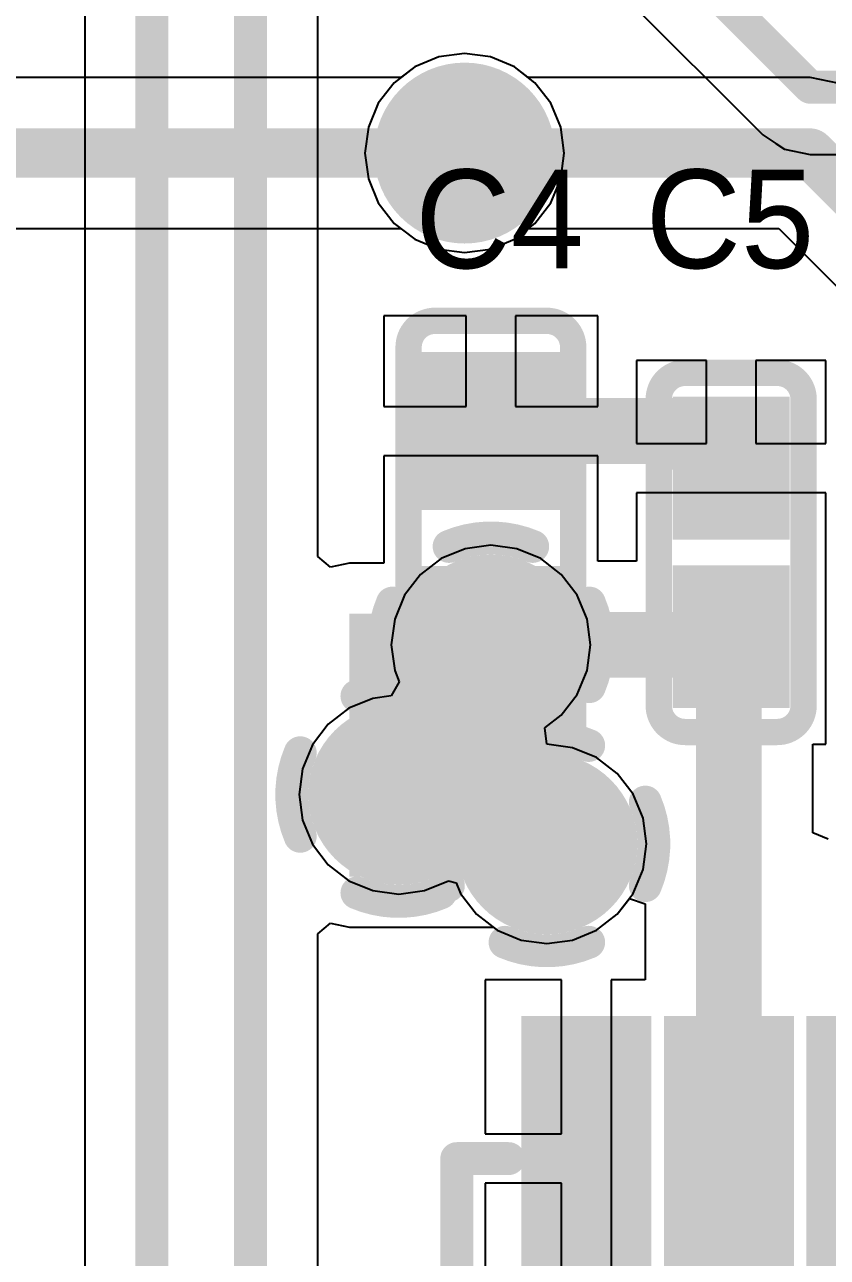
# Model space of a CAD drawing. Extents: x 68.2 to 119.3, y 46.6 to 104.3.
# Drawn here: x 92.53 to 98.72, y 69.96 to 79.48 of the extents above; entities that cross this region are included whole.
import ezdxf

# ---------------------------------------------------------------- set-up
doc = ezdxf.new("R2010")
doc.units = 0
doc.layers.get('0').update_dxf_attribs({"linetype": 'CONTINUOUS'})
for name, color, linetype in [('BOTTOMLAYER', 5, 'CONTINUOUS'), ('BOTTOMSOLDER', 6, 'CONTINUOUS'), ('INTERNALPLANE1', 76, 'CONTINUOUS'), ('INTERNALPLANE2', 16, 'CONTINUOUS'), ('MULTILAYER', 9, 'CONTINUOUS'), ('TOPLAYER', 1, 'CONTINUOUS'), ('TOPOVERLAY', 2, 'CONTINUOUS'), ('TOPPASTE', 8, 'CONTINUOUS'), ('TOPSOLDER', 216, 'CONTINUOUS')]:
    doc.layers.add(name, color=color, linetype=linetype)

# ---------------------------------------------------------------- blocks, each defined once
blk = doc.blocks.new('NEO_M8N_10')
at = {"layer": 'TOPLAYER'}
for points in [[(-0.4, 13.2), (-0.4, 11.2), (0.4, 13.2), (0.4, 11.2)], [(0.7, 13.2), (0.7, 11.2), (1.5, 13.2), (1.5, 11.2)], [(1.8, 13.2), (1.8, 11.2), (2.6, 13.2), (2.6, 11.2)]]:
    blk.add_solid(points, dxfattribs=at)
at = {"layer": 'TOPOVERLAY', "const_width": 0.254}
for points in [[(-1, 0), (-1, 12.2)], [(-1, 12.2), (-0.6, 12.2)]]:
    blk.add_lwpolyline(points, dxfattribs=at)
at = {"layer": 'TOPOVERLAY', "const_width": 0.127}
for points in [[(-1.0635, 12.2, 1), (-0.9365, 12.2, 1)], [(-1.0635, 12.2, 1), (-0.9365, 12.2, 1)], [(-0.6635, 12.2, 1), (-0.5365, 12.2, 1)]]:
    blk.add_lwpolyline(points, format="xyb", close=True, dxfattribs=at)
at = {"layer": 'TOPPASTE'}
for points in [[(-0.4, 13.2), (-0.4, 11.2), (0.4, 13.2), (0.4, 11.2)], [(0.7, 13.2), (0.7, 11.2), (1.5, 13.2), (1.5, 11.2)], [(1.8, 13.2), (1.8, 11.2), (2.6, 13.2), (2.6, 11.2)]]:
    blk.add_solid(points, dxfattribs=at)
at = {"layer": 'TOPSOLDER'}
for points in [[(-0.5016, 13.3016), (-0.5016, 11.0984), (0.5016, 13.3016), (0.5016, 11.0984)], [(0.5984, 13.3016), (0.5984, 11.0984), (1.6016, 13.3016), (1.6016, 11.0984)], [(1.6984, 13.3016), (1.6984, 11.0984), (2.7016, 13.3016), (2.7016, 11.0984)]]:
    blk.add_solid(points, dxfattribs=at)
blk = doc.blocks.new('C0402_39')
at = {"layer": 'TOPLAYER'}
for points in [[(-1.75, 0.35), (-1.75, -0.35), (-0.85, 0.35), (-0.85, -0.35)], [(-0.45, 0.35), (-0.45, -0.35), (0.45, 0.35), (0.45, -0.35)]]:
    blk.add_solid(points, dxfattribs=at)
at = {"layer": 'TOPOVERLAY', "const_width": 0.2032}
for points in [[(-2.0366, 0.3556, -0.414214), (-1.8334, 0.5588)], [(0.5334, 0.5588, -0.414214), (0.7366, 0.3556)], [(-1.8334, -0.5588, -0.414214), (-2.0366, -0.3556)], [(0.7366, -0.3556, -0.414214), (0.5334, -0.5588)]]:
    blk.add_lwpolyline(points, format="xyb", dxfattribs=at)
for points in [[(0.5334, 0.5588), (-1.8334, 0.5588)], [(-2.0366, -0.3556), (-2.0366, 0.3556)], [(0.7366, -0.3556), (0.7366, 0.3556)], [(0.5334, -0.5588), (-1.8334, -0.5588)]]:
    blk.add_lwpolyline(points, dxfattribs=at)
at = {"layer": 'TOPOVERLAY', "const_width": 0.1016}
for points in [[(-1.8842, 0.5588, 1), (-1.7826, 0.5588, 1)], [(-1.8842, 0.5588, 1), (-1.7826, 0.5588, 1)], [(0.4826, 0.5588, 1), (0.5842, 0.5588, 1)], [(0.4826, 0.5588, 1), (0.5842, 0.5588, 1)], [(-2.0874, 0.3556, 1), (-1.9858, 0.3556, 1)], [(-2.0874, 0.3556, 1), (-1.9858, 0.3556, 1)], [(0.6858, 0.3556, 1), (0.7874, 0.3556, 1)], [(0.6858, 0.3556, 1), (0.7874, 0.3556, 1)], [(-2.0874, -0.3556, 1), (-1.9858, -0.3556, 1)], [(-2.0874, -0.3556, 1), (-1.9858, -0.3556, 1)], [(0.6858, -0.3556, 1), (0.7874, -0.3556, 1)], [(0.6858, -0.3556, 1), (0.7874, -0.3556, 1)], [(-1.8842, -0.5588, 1), (-1.7826, -0.5588, 1)], [(-1.8842, -0.5588, 1), (-1.7826, -0.5588, 1)], [(0.4826, -0.5588, 1), (0.5842, -0.5588, 1)], [(0.4826, -0.5588, 1), (0.5842, -0.5588, 1)]]:
    blk.add_lwpolyline(points, format="xyb", close=True, dxfattribs=at)
at = {"layer": 'TOPPASTE'}
for points in [[(-1.75, 0.35), (-1.75, -0.35), (-0.85, 0.35), (-0.85, -0.35)], [(-0.45, 0.35), (-0.45, -0.35), (0.45, 0.35), (0.45, -0.35)]]:
    blk.add_solid(points, dxfattribs=at)
at = {"layer": 'TOPSOLDER'}
for points in [[(-1.8516, 0.4516), (-1.8516, -0.4516), (-0.7484, 0.4516), (-0.7484, -0.4516)], [(-0.5516, 0.4516), (-0.5516, -0.4516), (0.5516, 0.4516), (0.5516, -0.4516)]]:
    blk.add_solid(points, dxfattribs=at)
blk = doc.blocks.new('C0603_40')
at = {"layer": 'TOPLAYER'}
for points in [[(-1.3335, -0.4445), (-0.3175, -0.4445), (-1.3335, 0.4445), (-0.3175, 0.4445)], [(0.3175, -0.4445), (1.3335, -0.4445), (0.3175, 0.4445), (1.3335, 0.4445)]]:
    blk.add_solid(points, dxfattribs=at)
at = {"layer": 'TOPOVERLAY', "const_width": 0.2032}
for points in [[(-1.6764, 0.4318, -0.414214), (-1.4732, 0.635)], [(1.4732, 0.635, -0.414214), (1.6764, 0.4318)], [(-1.4732, -0.635, -0.414214), (-1.6764, -0.4318)], [(1.6764, -0.4318, -0.414214), (1.4732, -0.635)]]:
    blk.add_lwpolyline(points, format="xyb", dxfattribs=at)
for points in [[(-1.4732, 0.635), (1.4732, 0.635)], [(-1.6764, 0.4318), (-1.6764, -0.4318)], [(1.6764, 0.4318), (1.6764, -0.4318)], [(-1.4732, -0.635), (1.4732, -0.635)]]:
    blk.add_lwpolyline(points, dxfattribs=at)
at = {"layer": 'TOPOVERLAY', "const_width": 0.1016}
for points in [[(-1.524, 0.635, 1), (-1.4224, 0.635, 1)], [(-1.524, 0.635, 1), (-1.4224, 0.635, 1)], [(1.4224, 0.635, 1), (1.524, 0.635, 1)], [(1.4224, 0.635, 1), (1.524, 0.635, 1)], [(-1.7272, 0.4318, 1), (-1.6256, 0.4318, 1)], [(-1.7272, 0.4318, 1), (-1.6256, 0.4318, 1)], [(1.6256, 0.4318, 1), (1.7272, 0.4318, 1)], [(1.6256, 0.4318, 1), (1.7272, 0.4318, 1)], [(-1.7272, -0.4318, 1), (-1.6256, -0.4318, 1)], [(-1.7272, -0.4318, 1), (-1.6256, -0.4318, 1)], [(1.6256, -0.4318, 1), (1.7272, -0.4318, 1)], [(1.6256, -0.4318, 1), (1.7272, -0.4318, 1)], [(-1.524, -0.635, 1), (-1.4224, -0.635, 1)], [(-1.524, -0.635, 1), (-1.4224, -0.635, 1)], [(1.4224, -0.635, 1), (1.524, -0.635, 1)], [(1.4224, -0.635, 1), (1.524, -0.635, 1)]]:
    blk.add_lwpolyline(points, format="xyb", close=True, dxfattribs=at)
at = {"layer": 'TOPPASTE'}
for points in [[(-1.3335, -0.4445), (-0.3175, -0.4445), (-1.3335, 0.4445), (-0.3175, 0.4445)], [(0.3175, -0.4445), (1.3335, -0.4445), (0.3175, 0.4445), (1.3335, 0.4445)]]:
    blk.add_solid(points, dxfattribs=at)
at = {"layer": 'TOPSOLDER'}
for points in [[(-1.4351, -0.5461), (-0.2159, -0.5461), (-1.4351, 0.5461), (-0.2159, 0.5461)], [(0.2159, -0.5461), (1.4351, -0.5461), (0.2159, 0.5461), (1.4351, 0.5461)]]:
    blk.add_solid(points, dxfattribs=at)

msp = doc.modelspace()

# ---------------------------------------------------------------- linework, layer by layer
at = {"layer": 'BOTTOMLAYER'}
for p, q in [((92.8898, 83.9618), (98.2237, 78.6278)), ((95.7241, 79.2284), (95.5387, 79.1516)), ((95.923, 79.2546), (95.7241, 79.2284)), ((96.1219, 79.2284), (95.923, 79.2546)), ((96.3073, 79.1516), (96.1219, 79.2284)), ((95.5387, 79.1516), (95.4345, 79.0716)), ((96.4665, 79.0295), (96.3073, 79.1516)), ((95.4301, 79.0687), (74.5744, 79.0687)), ((95.4345, 79.0716), (95.4301, 79.0687)), ((96.5886, 78.8703), (96.4665, 79.0295)), ((96.6654, 78.6849), (96.5886, 78.8703)), ((96.6916, 78.486), (96.6654, 78.6849)), ((98.2237, 78.6278), (98.2238, 78.6278)), ((98.2238, 78.6278), (98.3245, 78.5604)), ((98.3245, 78.5604), (98.3918, 78.5155)), ((96.6654, 78.2871), (96.6916, 78.486)), ((98.3918, 78.5155), (98.59, 78.476)), ((98.59, 78.476), (101.6775, 78.476)), ((96.5886, 78.1017), (96.6654, 78.2871)), ((96.4665, 77.9425), (96.5886, 78.1017)), ((87.8918, 77.9033), (95.4301, 77.9033)), ((95.4301, 77.9033), (95.4345, 77.9004)), ((95.4345, 77.9004), (95.5387, 77.8204)), ((96.3073, 77.8204), (96.4665, 77.9425)), ((95.5387, 77.8204), (95.7241, 77.7436)), ((96.1219, 77.7436), (96.3073, 77.8204)), ((95.7241, 77.7436), (95.923, 77.7174)), ((95.923, 77.7174), (96.1219, 77.7436)), ((95.9273, 75.4311), (95.7419, 75.3543)), ((96.1262, 75.4573), (95.9273, 75.4311)), ((96.3251, 75.4311), (96.1262, 75.4573)), ((96.5105, 75.3543), (96.3251, 75.4311)), ((95.7419, 75.3543), (95.5827, 75.2322)), ((96.6697, 75.2322), (96.5105, 75.3543)), ((95.5827, 75.2322), (95.4606, 75.073)), ((96.7918, 75.073), (96.6697, 75.2322)), ((95.4606, 75.073), (95.3838, 74.8876)), ((96.8686, 74.8876), (96.7918, 75.073)), ((95.3838, 74.8876), (95.3576, 74.6887)), ((96.8948, 74.6887), (96.8686, 74.8876)), ((95.3576, 74.6887), (95.3838, 74.4898)), ((96.8686, 74.4898), (96.8948, 74.6887)), ((95.3838, 74.4898), (95.4194, 74.4038)), ((96.7918, 74.3044), (96.8686, 74.4898)), ((95.4194, 74.4038), (95.3559, 74.2938)), ((95.2161, 74.2754), (95.0307, 74.1986)), ((95.3559, 74.2938), (95.2161, 74.2754)), ((96.6697, 74.1452), (96.7918, 74.3044)), ((95.0307, 74.1986), (94.8715, 74.0765)), ((94.8715, 74.0765), (94.7494, 73.9173)), ((96.5414, 74.0468), (96.6697, 74.1452)), ((96.558, 73.9206), (96.5414, 74.0468)), ((94.7494, 73.9173), (94.6726, 73.7319)), ((96.7569, 73.8944), (96.558, 73.9206)), ((96.9423, 73.8176), (96.7569, 73.8944)), ((97.1015, 73.6955), (96.9423, 73.8176)), ((94.6726, 73.7319), (94.6464, 73.533)), ((97.2236, 73.5363), (97.1015, 73.6955)), ((94.6464, 73.533), (94.6726, 73.3341)), ((97.3004, 73.3509), (97.2236, 73.5363)), ((94.6726, 73.3341), (94.7494, 73.1487)), ((97.3266, 73.152), (97.3004, 73.3509)), ((94.7494, 73.1487), (94.8715, 72.9895)), ((97.3004, 72.9531), (97.3266, 73.152)), ((94.8715, 72.9895), (95.0307, 72.8674)), ((97.2236, 72.7677), (97.3004, 72.9531)), ((95.0307, 72.8674), (95.2161, 72.7906)), ((95.6139, 72.7906), (95.7993, 72.8674)), ((95.7993, 72.8674), (95.8576, 72.8518)), ((95.8576, 72.8518), (95.8924, 72.7677)), ((95.2161, 72.7906), (95.415, 72.7644)), ((95.415, 72.7644), (95.6139, 72.7906)), ((95.8924, 72.7677), (96.0145, 72.6085)), ((97.1015, 72.6085), (97.2236, 72.7677)), ((96.0145, 72.6085), (96.1737, 72.4864)), ((96.9423, 72.4864), (97.1015, 72.6085)), ((96.1737, 72.4864), (96.3591, 72.4096)), ((96.7569, 72.4096), (96.9423, 72.4864)), ((96.3591, 72.4096), (96.558, 72.3834)), ((96.558, 72.3834), (96.7569, 72.4096))]:
    msp.add_line(p, q, dxfattribs=at)
for points, const_width in [([(93.256, 84.328), (98.59, 78.994)], 0.254), ([(98.59, 78.994), (101.892, 78.994)], 0.254), ([(74.333, 78.486), (95.923, 78.486)], 0.381)]:
    msp.add_lwpolyline(points, dxfattribs=dict(at, const_width=const_width))
for points, const_width in [([(98.5265, 78.994, 1), (98.6535, 78.994, 1)], 0.127), ([(98.5265, 78.994, 1), (98.6535, 78.994, 1)], 0.127), ([(95.7325, 78.486, 1), (96.1135, 78.486, 1)], 0.381), ([(95.693, 78.6207, 1), (95.8835, 78.6207, 1)], 0.1905), ([(95.3678, 78.486, 1), (95.5583, 78.486, 1)], 0.1905), ([(95.3678, 78.486, 1), (95.5583, 78.486, 1)], 0.1905), ([(95.8278, 78.486, 1), (96.0183, 78.486, 1)], 0.1905), ([(95.693, 78.3513, 1), (95.8835, 78.3513, 1)], 0.1905), ([(95.9357, 74.6887, 1), (96.3167, 74.6887, 1)], 0.381), ([(95.2245, 73.533, 1), (95.6055, 73.533, 1)], 0.381), ([(96.3675, 73.152, 1), (96.7485, 73.152, 1)], 0.381)]:
    msp.add_lwpolyline(points, format="xyb", close=True, dxfattribs=dict(at, const_width=const_width))
at = {"layer": 'BOTTOMLAYER', "const_width": 0.381}
for points in [[(95.7883, 78.6207, -0.198912), (95.4631, 78.486)], [(95.4631, 78.486, -0.198912), (95.7883, 78.3513)]]:
    msp.add_lwpolyline(points, format="xyb", dxfattribs=at)
at = {"layer": 'BOTTOMSOLDER', "const_width": 0.4826}
for points in [[(95.6817, 78.486, 1), (96.1643, 78.486, 1)], [(95.8849, 74.6887, 1), (96.3675, 74.6887, 1)], [(95.1737, 73.533, 1), (95.6563, 73.533, 1)], [(96.3167, 73.152, 1), (96.7993, 73.152, 1)]]:
    msp.add_lwpolyline(points, format="xyb", close=True, dxfattribs=at)
at = {"layer": 'INTERNALPLANE1', "const_width": 0.6985}
for points in [[(95.5738, 78.486, 1), (96.2723, 78.486, 1)], [(95.777, 74.6887, 1), (96.4755, 74.6887, 1)], [(95.0658, 73.533, 1), (95.7643, 73.533, 1)], [(96.2088, 73.152, 1), (96.9073, 73.152, 1)]]:
    msp.add_lwpolyline(points, format="xyb", close=True, dxfattribs=at)
at = {"layer": 'INTERNALPLANE2'}
for points, const_width in [([(95.5738, 78.486, 1), (96.2723, 78.486, 1)], 0.6985), ([(95.7402, 75.4486, 1), (95.8672, 75.4486, 1)], 0.127), ([(96.3853, 75.4486, 1), (96.5123, 75.4486, 1)], 0.127), ([(95.3028, 75.0112, 1), (95.4298, 75.0112, 1)], 0.127), ([(96.8226, 75.0112, 1), (96.9496, 75.0112, 1)], 0.127), ([(95.3028, 74.3662, 1), (95.4298, 74.3662, 1)], 0.127), ([(96.8226, 74.3662, 1), (96.9496, 74.3662, 1)], 0.127), ([(95.029, 74.2929, 1), (95.156, 74.2929, 1)], 0.127), ([(95.6741, 74.2929, 1), (95.8011, 74.2929, 1)], 0.127), ([(95.7402, 73.9288, 1), (95.8672, 73.9288, 1)], 0.127), ([(96.3853, 73.9288, 1), (96.5123, 73.9288, 1)], 0.127), ([(94.5916, 73.8555, 1), (94.7186, 73.8555, 1)], 0.127), ([(96.1114, 73.8555, 1), (96.2384, 73.8555, 1)], 0.127), ([(96.172, 73.9119, 1), (96.299, 73.9119, 1)], 0.127), ([(96.8171, 73.9119, 1), (96.9441, 73.9119, 1)], 0.127), ([(95.7346, 73.4745, 1), (95.8616, 73.4745, 1)], 0.127), ([(97.2544, 73.4745, 1), (97.3814, 73.4745, 1)], 0.127), ([(94.5916, 73.2105, 1), (94.7186, 73.2105, 1)], 0.127), ([(96.1114, 73.2105, 1), (96.2384, 73.2105, 1)], 0.127), ([(95.7346, 72.8295, 1), (95.8616, 72.8295, 1)], 0.127), ([(97.2544, 72.8295, 1), (97.3814, 72.8295, 1)], 0.127), ([(95.029, 72.7731, 1), (95.156, 72.7731, 1)], 0.127), ([(95.6741, 72.7731, 1), (95.8011, 72.7731, 1)], 0.127), ([(96.172, 72.3921, 1), (96.299, 72.3921, 1)], 0.127), ([(96.8171, 72.3921, 1), (96.9441, 72.3921, 1)], 0.127)]:
    msp.add_lwpolyline(points, format="xyb", close=True, dxfattribs=dict(at, const_width=const_width))
at = {"layer": 'INTERNALPLANE2', "const_width": 0.254}
for points in [[(95.8037, 75.4486, -0.203452), (96.4488, 75.4486)], [(95.3663, 74.3662, -0.203452), (95.3663, 75.0112)], [(96.8861, 75.0112, -0.203452), (96.8861, 74.3662)], [(95.0925, 74.2929, -0.203452), (95.7376, 74.2929)], [(96.4488, 73.9288, -0.203452), (95.8037, 73.9288)], [(96.2355, 73.9119, -0.203452), (96.8806, 73.9119)], [(94.6551, 73.2105, -0.203452), (94.6551, 73.8555)], [(96.1749, 73.8555, -0.203452), (96.1749, 73.2105)], [(95.7981, 72.8295, -0.203452), (95.7981, 73.4745)], [(97.3179, 73.4745, -0.203452), (97.3179, 72.8295)], [(95.7376, 72.7731, -0.203452), (95.0925, 72.7731)], [(96.8806, 72.3921, -0.203452), (96.2355, 72.3921)]]:
    msp.add_lwpolyline(points, format="xyb", dxfattribs=at)
at = {"layer": 'MULTILAYER', "const_width": 0.381}
for points in [[(95.7325, 78.486, 1), (96.1135, 78.486, 1)], [(95.9357, 74.6887, 1), (96.3167, 74.6887, 1)], [(95.2245, 73.533, 1), (95.6055, 73.533, 1)], [(96.3675, 73.152, 1), (96.7485, 73.152, 1)]]:
    msp.add_lwpolyline(points, format="xyb", close=True, dxfattribs=at)
at = {"layer": 'TOPLAYER'}
for p, q in [((94.79, 75.37), (94.79, 80.772)), ((92.992, 80.0734), (92.992, 54.356)), ((95.7241, 79.2284), (95.5387, 79.1516)), ((95.923, 79.2546), (95.7241, 79.2284)), ((96.1219, 79.2284), (95.923, 79.2546)), ((96.3073, 79.1516), (96.1219, 79.2284)), ((95.5387, 79.1516), (95.3795, 79.0295)), ((96.4115, 79.0716), (96.3073, 79.1516)), ((95.3795, 79.0295), (95.2574, 78.8703)), ((96.4159, 79.0687), (96.4115, 79.0716)), ((98.59, 79.0687), (96.4159, 79.0687)), ((98.813, 79.0243), (98.59, 79.0687)), ((95.2574, 78.8703), (95.1806, 78.6849)), ((95.1806, 78.6849), (95.1544, 78.486)), ((95.1544, 78.486), (95.1806, 78.2871)), ((95.1806, 78.2871), (95.2574, 78.1017)), ((95.2574, 78.1017), (95.3795, 77.9425)), ((95.3795, 77.9425), (95.5387, 77.8204)), ((96.3073, 77.8204), (96.4115, 77.9004)), ((96.4115, 77.9004), (96.4159, 77.9033)), ((96.4159, 77.9033), (98.3486, 77.9033)), ((98.3486, 77.9033), (98.9202, 77.3317)), ((95.5387, 77.8204), (95.7241, 77.7436)), ((96.1219, 77.7436), (96.3073, 77.8204)), ((95.7241, 77.7436), (95.923, 77.7174)), ((95.923, 77.7174), (96.1219, 77.7436)), ((95.9357, 77.2287), (95.3007, 77.2287)), ((95.3007, 77.2287), (95.3007, 76.5302)), ((95.9357, 76.5302), (95.9357, 77.2287)), ((96.9517, 77.2287), (96.3167, 77.2287)), ((96.3167, 77.2287), (96.3167, 76.5302)), ((96.9517, 76.5302), (96.9517, 77.2287)), ((97.7899, 76.8832), (97.2494, 76.8832)), ((97.2494, 76.8832), (97.2494, 76.2427)), ((97.7899, 76.2427), (97.7899, 76.8832)), ((98.7114, 76.8832), (98.1709, 76.8832)), ((98.1709, 76.8832), (98.1709, 76.2427)), ((98.7114, 76.2427), (98.7114, 76.8832)), ((95.3007, 76.5302), (95.9357, 76.5302)), ((96.3167, 76.5302), (96.9517, 76.5302)), ((97.2494, 76.2427), (97.7899, 76.2427)), ((98.1709, 76.2427), (98.7114, 76.2427)), ((96.9517, 76.1492), (95.3007, 76.1492)), ((95.3007, 76.1492), (95.3007, 75.4507)), ((96.9517, 75.4507), (96.9517, 76.1492)), ((98.7114, 75.8617), (97.2494, 75.8617)), ((97.2494, 75.8617), (97.2494, 75.5832)), ((98.7114, 75.2212), (98.7114, 75.8617)), ((97.2494, 75.5832), (97.2494, 75.3361)), ((95.3007, 75.4507), (95.3007, 75.3185)), ((96.9517, 75.3361), (96.9517, 75.4507)), ((94.8881, 75.2894), (94.79, 75.37)), ((95.034, 75.3185), (94.8881, 75.2894)), ((95.3007, 75.3185), (95.034, 75.3185)), ((97.2494, 75.3361), (96.9517, 75.3361)), ((98.7114, 73.9212), (98.7114, 75.2212)), ((98.6102, 73.2378), (98.6102, 73.9212)), ((98.6102, 73.9212), (98.7114, 73.9212)), ((98.7276, 73.1892), (98.6102, 73.2378)), ((97.1015, 72.6085), (97.1951, 72.7306)), ((97.1951, 72.7306), (97.3154, 72.6897)), ((97.3154, 72.6897), (97.3154, 72.1026)), ((94.79, 72.458), (94.8881, 72.5386)), ((94.8881, 72.5386), (95.034, 72.5095)), ((96.9423, 72.4864), (97.1015, 72.6085)), ((94.79, 56.3928), (94.79, 72.458)), ((95.034, 72.5095), (96.1436, 72.5095)), ((96.1436, 72.5095), (96.1737, 72.4864)), ((96.1737, 72.4864), (96.3591, 72.4096)), ((96.7569, 72.4096), (96.9423, 72.4864)), ((96.3591, 72.4096), (96.558, 72.3834)), ((96.558, 72.3834), (96.7569, 72.4096)), ((96.6723, 72.1026), (96.0818, 72.1026)), ((96.0818, 72.1026), (96.0818, 70.9121)), ((96.6723, 70.9121), (96.6723, 72.1026)), ((97.3154, 72.1026), (97.0533, 72.1026)), ((97.0533, 72.1026), (97.0533, 70.7213)), ((96.0818, 70.9121), (96.6723, 70.9121)), ((97.0533, 70.7213), (97.0533, 69.3406)), ((96.6723, 70.5311), (96.0818, 70.5311)), ((96.0818, 70.5311), (96.0818, 69.3406)), ((96.6723, 69.3406), (96.6723, 70.5311))]:
    msp.add_line(p, q, dxfattribs=at)
for points, const_width in [([(94.272, 55.245), (94.272, 80.772)], 0.254), ([(93.51, 54.356), (93.51, 80.288)], 0.254), ([(95.923, 78.486), (98.59, 78.486)], 0.381), ([(98.59, 78.486), (99.606, 77.47)], 0.381), ([(96.1262, 76.3397), (97.6929, 76.3397)], 0.508), ([(97.6929, 76.3397), (97.9804, 76.0522)], 0.508), ([(96.1262, 74.6887), (97.6883, 74.6887)], 0.508), ([(97.6883, 74.6887), (97.9628, 74.4142)], 0.508), ([(97.9628, 70.7216), (97.9628, 74.4142)], 0.508)]:
    msp.add_lwpolyline(points, dxfattribs=dict(at, const_width=const_width))
for points, const_width in [([(95.7325, 78.486, 1), (96.1135, 78.486, 1)], 0.381), ([(95.9625, 78.6207, 1), (96.153, 78.6207, 1)], 0.1905), ([(95.8278, 78.486, 1), (96.0183, 78.486, 1)], 0.1905), ([(96.2877, 78.486, 1), (96.4782, 78.486, 1)], 0.1905), ([(96.2877, 78.486, 1), (96.4782, 78.486, 1)], 0.1905), ([(98.4948, 78.486, 1), (98.6853, 78.486, 1)], 0.1905), ([(98.4948, 78.486, 1), (98.6853, 78.486, 1)], 0.1905), ([(95.9625, 78.3513, 1), (96.153, 78.3513, 1)], 0.1905), ([(96.1339, 76.4744, 1), (96.3879, 76.4744, 1)], 0.254), ([(95.9992, 76.3397, 1), (96.2532, 76.3397, 1)], 0.254), ([(96.4591, 76.3397, 1), (96.7131, 76.3397, 1)], 0.254), ([(96.4591, 76.3397, 1), (96.7131, 76.3397, 1)], 0.254), ([(97.169, 76.3397, 1), (97.423, 76.3397, 1)], 0.254), ([(97.5659, 76.3397, 1), (97.8199, 76.3397, 1)], 0.254), ([(97.5659, 76.3397, 1), (97.8199, 76.3397, 1)], 0.254), ([(96.1339, 76.205, 1), (96.3879, 76.205, 1)], 0.254), ([(97.7855, 76.0843, 1), (98.0395, 76.0843, 1)], 0.254), ([(97.8534, 76.0522, 1), (98.1074, 76.0522, 1)], 0.254), ([(95.9357, 74.6887, 1), (96.3167, 74.6887, 1)], 0.381), ([(96.1339, 74.8234, 1), (96.3879, 74.8234, 1)], 0.254), ([(95.9992, 74.6887, 1), (96.2532, 74.6887, 1)], 0.254), ([(96.4591, 74.6887, 1), (96.7131, 74.6887, 1)], 0.254), ([(96.4591, 74.6887, 1), (96.7131, 74.6887, 1)], 0.254), ([(97.5613, 74.6887, 1), (97.8153, 74.6887, 1)], 0.254), ([(97.5613, 74.6887, 1), (97.8153, 74.6887, 1)], 0.254), ([(96.1339, 74.554, 1), (96.3879, 74.554, 1)], 0.254), ([(97.8358, 74.4142, 1), (98.0898, 74.4142, 1)], 0.254), ([(97.8358, 74.4142, 1), (98.0898, 74.4142, 1)], 0.254), ([(95.2245, 73.533, 1), (95.6055, 73.533, 1)], 0.381), ([(96.3675, 73.152, 1), (96.7485, 73.152, 1)], 0.381), ([(97.8358, 70.7216, 1), (98.0898, 70.7216, 1)], 0.254)]:
    msp.add_lwpolyline(points, format="xyb", close=True, dxfattribs=dict(at, const_width=const_width))
for points, const_width in [([(96.3829, 78.486, -0.198912), (96.0577, 78.6207)], 0.381), ([(96.0577, 78.3513, -0.198912), (96.3829, 78.486)], 0.381), ([(96.5861, 76.3397, -0.198912), (96.2609, 76.4744)], 0.508), ([(96.2609, 76.205, -0.198912), (96.5861, 76.3397)], 0.508), ([(97.296, 76.3397, -0.198912), (97.9125, 76.0843)], 0.508), ([(96.5861, 74.6887, -0.198912), (96.2609, 74.8234)], 0.508), ([(96.2609, 74.554, -0.198912), (96.5861, 74.6887)], 0.508)]:
    msp.add_lwpolyline(points, format="xyb", dxfattribs=dict(at, const_width=const_width))
msp.add_solid([(95.034, 72.898), (96.812, 72.898), (95.034, 74.93), (96.812, 74.93)], dxfattribs=at)
at = {"layer": 'TOPSOLDER', "const_width": 0.4826}
for points in [[(95.6817, 78.486, 1), (96.1643, 78.486, 1)], [(95.8849, 74.6887, 1), (96.3675, 74.6887, 1)], [(95.1737, 73.533, 1), (95.6563, 73.533, 1)], [(96.3167, 73.152, 1), (96.7993, 73.152, 1)]]:
    msp.add_lwpolyline(points, format="xyb", close=True, dxfattribs=at)

# ---------------------------------------------------------------- block references
for name, p, rotation in [('C0603_40', (96.1262, 75.5142), 90), ('C0402_39', (97.9804, 74.7522), 270), ('NEO_M8N_10', (96.8628, 58.5216), 360)]:
    msp.add_blockref(name, p, dxfattribs=dict(rotation=rotation))

# ---------------------------------------------------------------- texts
at = {"layer": 'TOPOVERLAY'}
for s, p in [('C4', (95.542, 77.597)), ('C5', (97.32, 77.597))]:
    msp.add_text(s, height=0.762, rotation=360, dxfattribs=at).set_placement(p)

doc.saveas('drawing.dxf')
